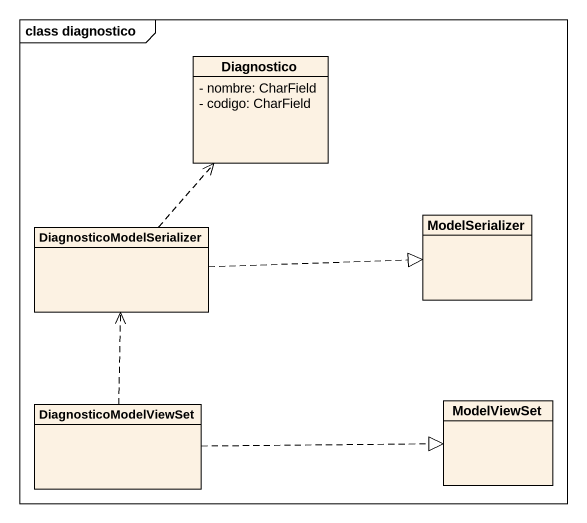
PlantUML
@startuml
mainframe class diagnostico
hide circle
hide empty members
skinparam classAttributeIconSize 0
class Diagnostico {
  - nombre: CharField
  - codigo: CharField
}
class ModelSerializer
class DiagnosticoModelSerializer
class DiagnosticoModelViewSet
class ModelViewSet
DiagnosticoModelSerializer .up.> Diagnostico
DiagnosticoModelSerializer .right.|> ModelSerializer
DiagnosticoModelViewSet .up.> DiagnosticoModelSerializer
DiagnosticoModelViewSet .right.|> ModelViewSet
@enduml
